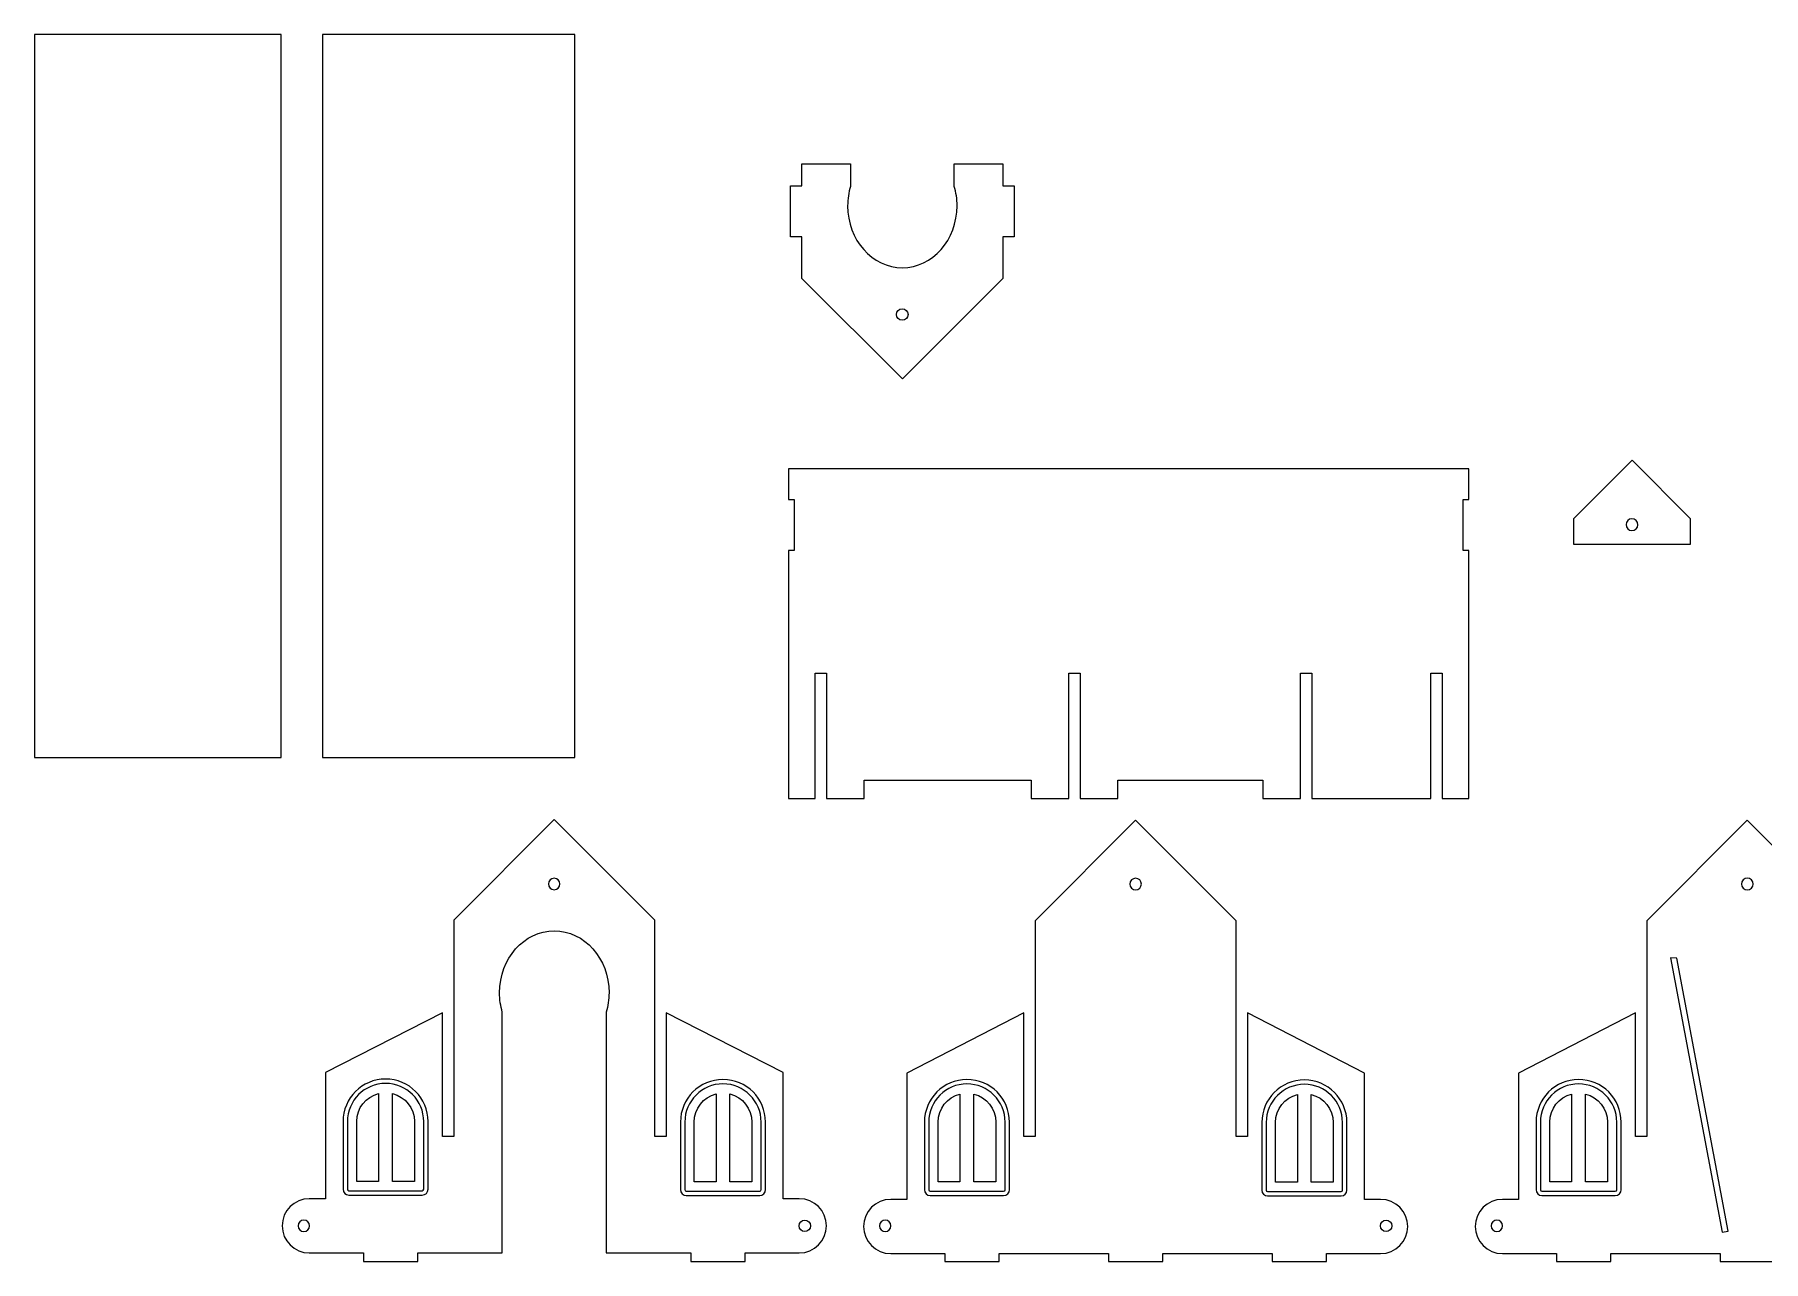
# Model space of a CAD drawing. Header units: millimetres. Extents: x -1415 to 1542, y -991 to 945.
# Drawn here: x -1415 to 110, y -815 to 267 of the extents above; entities that cross this region are included whole.
import ezdxf

# ---------------------------------------------------------------- set-up
doc = ezdxf.new("R2010")
doc.units = ezdxf.units.MM
doc.header["$MEASUREMENT"] = 0
doc.layers.add('Ebene 1', color=7, linetype='Continuous')

msp = doc.modelspace()

# ---------------------------------------------------------------- linework, layer by layer
at = {"layer": 'Ebene 1', "color": 1, "lineweight": 5}
for points in [[(-1414.5794, -370.3138), (-1414.5794, -370.3138), (-1414.5794, 267.1863), (-1414.5794, 267.1863), (-1414.5794, 267.1863), (-1414.5794, 267.1863), (-1197.0794, 267.1863), (-1197.0794, 267.1863), (-1197.0794, 267.1863), (-1197.0794, 267.1863), (-1197.0794, -370.3138), (-1197.0794, -370.3138), (-1197.0794, -370.3138), (-1197.0794, -370.3138), (-1414.5794, -370.3138), (-1414.5794, -370.3138)], [(-1160.719, -370.3138), (-1160.719, -370.3138), (-1160.719, 267.1862), (-1160.719, 267.1862), (-1160.719, 267.1862), (-1160.719, 267.1862), (-938.219, 267.1862), (-938.219, 267.1862), (-938.219, 267.1862), (-938.219, 267.1862), (-938.219, -370.3138), (-938.219, -370.3138), (-938.219, -370.3138), (-938.219, -370.3138), (-1160.719, -370.3138), (-1160.719, -370.3138)], [(-644.4619, 20.3448), (-644.4673, 23.161), (-646.7555, 25.4404), (-649.5716, 25.4351), (-649.5716, 25.4351), (-652.3878, 25.4297), (-654.6673, 23.1415), (-654.6619, 20.3254), (-654.6619, 20.3254), (-654.6566, 17.5092), (-652.3684, 15.2297), (-649.5522, 15.2351), (-649.5522, 15.2351), (-646.736, 15.2404), (-644.4566, 17.5286), (-644.4619, 20.3448)], [(-0.9076, -164.9658), (-0.9131, -167.8648), (-3.2686, -170.2113), (-6.1676, -170.2058), (-6.1676, -170.2058), (-9.0666, -170.2003), (-11.4131, -167.8448), (-11.4076, -164.9458), (-11.4076, -164.9458), (-11.4021, -162.0468), (-9.0466, -159.7003), (-6.1476, -159.7058), (-6.1476, -159.7058), (-3.2486, -159.7113), (-0.9021, -162.0668), (-0.9076, -164.9658)]]:
    msp.add_open_spline(points, degree=3, knots=[0, 0, 0, 0, 0.25, 0.25, 0.25, 0.25, 0.5, 0.5, 0.5, 0.5, 0.75, 0.75, 0.75, 0.75, 1, 1, 1, 1], dxfattribs=at)
at = {"layer": 'Ebene 1', "color": 3, "lineweight": 5}
msp.add_open_spline([(-649.4536, -36.4585), (-649.4536, -36.4585), (-649.4536, -36.4585), (-649.4536, -36.4585), (-649.4536, -36.4585), (-649.4536, -36.4585), (-560.7495, 52.2456), (-560.7495, 52.2456), (-560.7495, 52.2456), (-560.7495, 52.2456), (-560.7495, 88.7047), (-560.7495, 88.7047), (-560.7495, 88.7047), (-560.7495, 88.7047), (-550.7494, 88.7047), (-550.7494, 88.7047), (-550.7494, 88.7047), (-550.7494, 88.7047), (-550.7494, 133.7049), (-550.7494, 133.7049), (-550.7494, 133.7049), (-550.7494, 133.7049), (-560.7495, 133.7049), (-560.7495, 133.7049), (-560.7495, 133.7049), (-560.7495, 133.7049), (-560.7495, 153.3066), (-560.7495, 153.3066), (-560.7495, 153.3066), (-560.7495, 153.3066), (-603.6435, 153.3066), (-603.6435, 153.3066), (-603.6435, 153.3066), (-603.6435, 153.3066), (-603.6435, 133.3719), (-603.6435, 133.3719), (-603.6435, 133.3719), (-602.0667, 127.9793), (-601.2097, 122.2151), (-601.2097, 116.2244), (-601.2097, 116.2244), (-601.2097, 86.0868), (-622.8139, 61.6458), (-649.4536, 61.6458), (-649.4536, 61.6458), (-676.0935, 61.6458), (-697.6977, 86.0868), (-697.6977, 116.2244), (-697.6977, 116.2244), (-697.6977, 122.2151), (-696.8415, 127.9793), (-695.2639, 133.3719), (-695.2639, 133.3719), (-695.2639, 133.3719), (-695.2639, 153.3066), (-695.2639, 153.3066), (-695.2639, 153.3066), (-695.2639, 153.3066), (-738.1588, 153.3066), (-738.1588, 153.3066), (-738.1588, 153.3066), (-738.1588, 153.3066), (-738.1588, 133.7049), (-738.1588, 133.7049), (-738.1588, 133.7049), (-738.1588, 133.7049), (-748.1587, 133.7049), (-748.1587, 133.7049), (-748.1587, 133.7049), (-748.1587, 133.7049), (-748.1587, 88.7047), (-748.1587, 88.7047), (-748.1587, 88.7047), (-748.1587, 88.7047), (-738.1588, 88.7047), (-738.1588, 88.7047), (-738.1588, 88.7047), (-738.1588, 88.7047), (-738.1588, 52.2467), (-738.1588, 52.2467), (-738.1588, 52.2467), (-738.1588, 52.2467), (-649.4536, -36.4585), (-649.4536, -36.4585)], degree=3, knots=[0, 0, 0, 0, 0.047619048, 0.047619048, 0.047619048, 0.047619048, 0.095238095, 0.095238095, 0.095238095, 0.095238095, 0.142857143, 0.142857143, 0.142857143, 0.142857143, 0.19047619, 0.19047619, 0.19047619, 0.19047619, 0.238095238, 0.238095238, 0.238095238, 0.238095238, 0.285714286, 0.285714286, 0.285714286, 0.285714286, 0.333333333, 0.333333333, 0.333333333, 0.333333333, 0.380952381, 0.380952381, 0.380952381, 0.380952381, 0.428571429, 0.428571429, 0.428571429, 0.428571429, 0.476190476, 0.476190476, 0.476190476, 0.476190476, 0.523809524, 0.523809524, 0.523809524, 0.523809524, 0.571428571, 0.571428571, 0.571428571, 0.571428571, 0.619047619, 0.619047619, 0.619047619, 0.619047619, 0.666666667, 0.666666667, 0.666666667, 0.666666667, 0.714285714, 0.714285714, 0.714285714, 0.714285714, 0.761904762, 0.761904762, 0.761904762, 0.761904762, 0.80952381, 0.80952381, 0.80952381, 0.80952381, 0.857142857, 0.857142857, 0.857142857, 0.857142857, 0.904761905, 0.904761905, 0.904761905, 0.904761905, 0.952380952, 0.952380952, 0.952380952, 0.952380952, 1, 1, 1, 1], dxfattribs=at)
at = {"layer": 'Ebene 1', "color": 250, "lineweight": 5}
for points, knots in [([(-749.9303, -115.6393), (-749.9303, -115.6393), (-149.931, -115.6393), (-149.931, -115.6393), (-149.931, -115.6393), (-149.931, -115.6393), (-149.931, -142.6482), (-149.931, -142.6482), (-149.931, -142.6482), (-149.931, -142.6482), (-154.9312, -142.6482), (-154.9312, -142.6482), (-154.9312, -142.6482), (-154.9312, -142.6482), (-154.9312, -187.6484), (-154.9312, -187.6484), (-154.9312, -187.6484), (-154.9312, -187.6484), (-149.931, -187.6484), (-149.931, -187.6484), (-149.931, -187.6484), (-149.931, -187.6484), (-149.931, -406.5026), (-149.931, -406.5026), (-149.931, -406.5026), (-149.931, -406.5026), (-173.5944, -406.5026), (-173.5944, -406.5026), (-173.5944, -406.5026), (-173.5944, -406.5026), (-173.5944, -295.8577), (-173.5944, -295.8577), (-173.5944, -295.8577), (-173.5944, -295.8577), (-183.5944, -295.8577), (-183.5944, -295.8577), (-183.5944, -295.8577), (-183.5944, -295.8577), (-183.5944, -406.5026), (-183.5944, -406.5026), (-183.5944, -406.5026), (-183.5944, -406.5026), (-288.3688, -406.5026), (-288.3688, -406.5026), (-288.3688, -406.5026), (-288.3688, -406.5026), (-288.3688, -295.8577), (-288.3688, -295.8577), (-288.3688, -295.8577), (-288.3688, -295.8577), (-298.3688, -295.8577), (-298.3688, -295.8577), (-298.3688, -295.8577), (-298.3688, -295.8577), (-298.3688, -406.5026), (-298.3688, -406.5026), (-298.3688, -406.5026), (-298.3688, -406.5026), (-331.5947, -406.5026), (-331.5947, -406.5026), (-331.5947, -406.5026), (-331.5947, -406.5026), (-331.5947, -390.0966), (-331.5947, -390.0966), (-331.5947, -390.0966), (-331.5947, -390.0966), (-459.5027, -390.0966), (-459.5027, -390.0966), (-459.5027, -390.0966), (-459.5027, -390.0966), (-459.5027, -406.5026), (-459.5027, -406.5026), (-459.5027, -406.5026), (-459.5027, -406.5026), (-492.7568, -406.5026), (-492.7568, -406.5026), (-492.7568, -406.5026), (-492.7568, -406.5026), (-492.7568, -295.8577), (-492.7568, -295.8577), (-492.7568, -295.8577), (-492.7568, -295.8577), (-492.7855, -295.8577), (-492.7855, -295.8577), (-492.7855, -295.8577), (-492.7855, -295.8577), (-502.7568, -295.8577), (-502.7568, -295.8577), (-502.7568, -295.8577), (-502.7568, -295.8577), (-502.7568, -406.5026), (-502.7568, -406.5026), (-502.7568, -406.5026), (-502.7568, -406.5026), (-535.9836, -406.5026), (-535.9836, -406.5026), (-535.9836, -406.5026), (-535.9836, -406.5026), (-535.9836, -390.0966), (-535.9836, -390.0966), (-535.9836, -390.0966), (-535.9836, -390.0966), (-683.0406, -390.0966), (-683.0406, -390.0966), (-683.0406, -390.0966), (-683.0406, -390.0966), (-683.0406, -406.5026), (-683.0406, -406.5026), (-683.0406, -406.5026), (-683.0406, -406.5026), (-716.266, -406.5026), (-716.266, -406.5026), (-716.266, -406.5026), (-716.266, -406.5026), (-716.266, -295.8577), (-716.266, -295.8577), (-716.266, -295.8577), (-716.266, -295.8577), (-726.266, -295.8577), (-726.266, -295.8577), (-726.266, -295.8577), (-726.266, -295.8577), (-726.266, -406.5026), (-726.266, -406.5026), (-726.266, -406.5026), (-726.266, -406.5026), (-749.9303, -406.5026), (-749.9303, -406.5026), (-749.9303, -406.5026), (-749.9303, -406.5026), (-749.9298, -187.6484), (-749.9298, -187.6484), (-749.9298, -187.6484), (-749.9298, -187.6484), (-744.9301, -187.6484), (-744.9301, -187.6484), (-744.9301, -187.6484), (-744.9301, -187.6484), (-744.9306, -142.6482), (-744.9306, -142.6482), (-744.9306, -142.6482), (-744.9306, -142.6482), (-749.9303, -142.6482), (-749.9303, -142.6482), (-749.9303, -142.6482), (-749.9303, -142.6482), (-749.9303, -115.6393), (-749.9303, -115.6393)], [0, 0, 0, 0, 0.027027027, 0.027027027, 0.027027027, 0.027027027, 0.054054054, 0.054054054, 0.054054054, 0.054054054, 0.081081081, 0.081081081, 0.081081081, 0.081081081, 0.108108108, 0.108108108, 0.108108108, 0.108108108, 0.135135135, 0.135135135, 0.135135135, 0.135135135, 0.162162162, 0.162162162, 0.162162162, 0.162162162, 0.189189189, 0.189189189, 0.189189189, 0.189189189, 0.216216216, 0.216216216, 0.216216216, 0.216216216, 0.243243243, 0.243243243, 0.243243243, 0.243243243, 0.27027027, 0.27027027, 0.27027027, 0.27027027, 0.297297297, 0.297297297, 0.297297297, 0.297297297, 0.324324324, 0.324324324, 0.324324324, 0.324324324, 0.351351351, 0.351351351, 0.351351351, 0.351351351, 0.378378378, 0.378378378, 0.378378378, 0.378378378, 0.405405405, 0.405405405, 0.405405405, 0.405405405, 0.432432432, 0.432432432, 0.432432432, 0.432432432, 0.459459459, 0.459459459, 0.459459459, 0.459459459, 0.486486486, 0.486486486, 0.486486486, 0.486486486, 0.513513514, 0.513513514, 0.513513514, 0.513513514, 0.540540541, 0.540540541, 0.540540541, 0.540540541, 0.567567568, 0.567567568, 0.567567568, 0.567567568, 0.594594595, 0.594594595, 0.594594595, 0.594594595, 0.621621622, 0.621621622, 0.621621622, 0.621621622, 0.648648649, 0.648648649, 0.648648649, 0.648648649, 0.675675676, 0.675675676, 0.675675676, 0.675675676, 0.702702703, 0.702702703, 0.702702703, 0.702702703, 0.72972973, 0.72972973, 0.72972973, 0.72972973, 0.756756757, 0.756756757, 0.756756757, 0.756756757, 0.783783784, 0.783783784, 0.783783784, 0.783783784, 0.810810811, 0.810810811, 0.810810811, 0.810810811, 0.837837838, 0.837837838, 0.837837838, 0.837837838, 0.864864865, 0.864864865, 0.864864865, 0.864864865, 0.891891892, 0.891891892, 0.891891892, 0.891891892, 0.918918919, 0.918918919, 0.918918919, 0.918918919, 0.945945946, 0.945945946, 0.945945946, 0.945945946, 0.972972973, 0.972972973, 0.972972973, 0.972972973, 1, 1, 1, 1]), ([(-956.3534, -424.9669), (-956.3534, -424.9669), (-956.3534, -424.9669), (-956.3534, -424.9669), (-956.3534, -424.9669), (-956.3534, -424.9669), (-867.6492, -513.6711), (-867.6492, -513.6711), (-867.6492, -513.6711), (-867.6492, -513.6711), (-867.6492, -704.5416), (-867.6492, -704.5416), (-867.6492, -704.5416), (-867.6492, -704.5416), (-857.6492, -704.5416), (-857.6492, -704.5416), (-857.6492, -704.5416), (-857.6492, -704.5416), (-857.6492, -595.398), (-857.6492, -595.398), (-857.6492, -595.398), (-857.6492, -595.398), (-754.6802, -647.8692), (-754.6802, -647.8692), (-754.6802, -647.8692), (-754.6802, -647.8692), (-754.6802, -759.2724), (-754.6802, -759.2724), (-754.6802, -759.2724), (-754.6802, -759.2724), (-740.3504, -759.2724), (-740.3504, -759.2724), (-740.3504, -759.2724), (-727.1838, -759.2724), (-716.4446, -770.0116), (-716.4446, -783.1788), (-716.4446, -783.1788), (-716.4446, -783.1788), (-716.4446, -783.1788), (-716.4446, -783.1788), (-716.4446, -783.1788), (-716.4446, -796.3458), (-727.1838, -807.0853), (-740.3504, -807.0853), (-740.3504, -807.0853), (-740.3504, -807.0853), (-788.1627, -807.0853), (-788.1627, -807.0853), (-788.1627, -807.0853), (-788.1627, -807.0853), (-788.1627, -814.5855), (-788.1627, -814.5855), (-788.1627, -814.5855), (-788.1627, -814.5855), (-835.9754, -814.5855), (-835.9754, -814.5855), (-835.9754, -814.5855), (-835.9754, -814.5855), (-835.9754, -807.0853), (-835.9754, -807.0853), (-835.9754, -807.0853), (-835.9754, -807.0853), (-910.5432, -807.0853), (-910.5432, -807.0853), (-910.5432, -807.0853), (-910.5432, -807.0853), (-910.5432, -594.7974), (-910.5432, -594.7974), (-910.5432, -594.7974), (-908.9664, -589.4047), (-908.1095, -583.6405), (-908.1095, -577.6498), (-908.1095, -577.6498), (-908.1095, -547.5123), (-929.7137, -523.0713), (-956.3534, -523.0713), (-956.3534, -523.0713), (-982.9932, -523.0713), (-1004.5974, -547.5123), (-1004.5974, -577.6498), (-1004.5974, -577.6498), (-1004.5974, -583.6405), (-1003.7412, -589.4047), (-1002.1637, -594.7974), (-1002.1637, -594.7974), (-1002.1637, -594.7974), (-1002.1637, -807.0853), (-1002.1637, -807.0853), (-1002.1637, -807.0853), (-1002.1637, -807.0853), (-1076.7315, -807.0853), (-1076.7315, -807.0853), (-1076.7315, -807.0853), (-1076.7315, -807.0853), (-1076.7315, -814.5855), (-1076.7315, -814.5855), (-1076.7315, -814.5855), (-1076.7315, -814.5855), (-1124.5439, -814.5855), (-1124.5439, -814.5855), (-1124.5439, -814.5855), (-1124.5439, -814.5855), (-1124.5439, -807.0853), (-1124.5439, -807.0853), (-1124.5439, -807.0853), (-1124.5439, -807.0853), (-1172.3568, -807.0853), (-1172.3568, -807.0853), (-1172.3568, -807.0853), (-1185.524, -807.0853), (-1196.2632, -796.3458), (-1196.2632, -783.1788), (-1196.2632, -783.1788), (-1196.2632, -783.1788), (-1196.2632, -783.1788), (-1196.2632, -783.1788), (-1196.2632, -783.1788), (-1196.2632, -770.0116), (-1185.524, -759.2724), (-1172.3568, -759.2724), (-1172.3568, -759.2724), (-1172.3568, -759.2724), (-1158.0272, -759.2724), (-1158.0272, -759.2724), (-1158.0272, -759.2724), (-1158.0272, -759.2724), (-1158.0272, -647.8692), (-1158.0272, -647.8692), (-1158.0272, -647.8692), (-1158.0272, -647.8692), (-1055.0586, -595.398), (-1055.0586, -595.398), (-1055.0586, -595.398), (-1055.0586, -595.398), (-1055.0586, -704.5416), (-1055.0586, -704.5416), (-1055.0586, -704.5416), (-1055.0586, -704.5416), (-1045.0586, -704.5416), (-1045.0586, -704.5416), (-1045.0586, -704.5416), (-1045.0586, -704.5416), (-1045.0586, -513.6721), (-1045.0586, -513.6721), (-1045.0586, -513.6721), (-1045.0586, -513.6721), (-956.3534, -424.9669), (-956.3534, -424.9669)], [0, 0, 0, 0, 0.027027027, 0.027027027, 0.027027027, 0.027027027, 0.054054054, 0.054054054, 0.054054054, 0.054054054, 0.081081081, 0.081081081, 0.081081081, 0.081081081, 0.108108108, 0.108108108, 0.108108108, 0.108108108, 0.135135135, 0.135135135, 0.135135135, 0.135135135, 0.162162162, 0.162162162, 0.162162162, 0.162162162, 0.189189189, 0.189189189, 0.189189189, 0.189189189, 0.216216216, 0.216216216, 0.216216216, 0.216216216, 0.243243243, 0.243243243, 0.243243243, 0.243243243, 0.27027027, 0.27027027, 0.27027027, 0.27027027, 0.297297297, 0.297297297, 0.297297297, 0.297297297, 0.324324324, 0.324324324, 0.324324324, 0.324324324, 0.351351351, 0.351351351, 0.351351351, 0.351351351, 0.378378378, 0.378378378, 0.378378378, 0.378378378, 0.405405405, 0.405405405, 0.405405405, 0.405405405, 0.432432432, 0.432432432, 0.432432432, 0.432432432, 0.459459459, 0.459459459, 0.459459459, 0.459459459, 0.486486486, 0.486486486, 0.486486486, 0.486486486, 0.513513514, 0.513513514, 0.513513514, 0.513513514, 0.540540541, 0.540540541, 0.540540541, 0.540540541, 0.567567568, 0.567567568, 0.567567568, 0.567567568, 0.594594595, 0.594594595, 0.594594595, 0.594594595, 0.621621622, 0.621621622, 0.621621622, 0.621621622, 0.648648649, 0.648648649, 0.648648649, 0.648648649, 0.675675676, 0.675675676, 0.675675676, 0.675675676, 0.702702703, 0.702702703, 0.702702703, 0.702702703, 0.72972973, 0.72972973, 0.72972973, 0.72972973, 0.756756757, 0.756756757, 0.756756757, 0.756756757, 0.783783784, 0.783783784, 0.783783784, 0.783783784, 0.810810811, 0.810810811, 0.810810811, 0.810810811, 0.837837838, 0.837837838, 0.837837838, 0.837837838, 0.864864865, 0.864864865, 0.864864865, 0.864864865, 0.891891892, 0.891891892, 0.891891892, 0.891891892, 0.918918919, 0.918918919, 0.918918919, 0.918918919, 0.945945946, 0.945945946, 0.945945946, 0.945945946, 0.972972973, 0.972972973, 0.972972973, 0.972972973, 1, 1, 1, 1]), ([(-443.7525, -425.5678), (-443.7525, -425.5678), (-443.7525, -425.5678), (-443.7525, -425.5678), (-443.7525, -425.5678), (-443.7525, -425.5678), (-355.0479, -514.2724), (-355.0479, -514.2724), (-355.0479, -514.2724), (-355.0479, -514.2724), (-355.0478, -704.5414), (-355.0478, -704.5414), (-355.0478, -704.5414), (-355.0478, -704.5414), (-345.0479, -704.5414), (-345.0479, -704.5414), (-345.0479, -704.5414), (-345.0479, -704.5414), (-345.048, -595.398), (-345.048, -595.398), (-345.048, -595.398), (-345.048, -595.398), (-242.0791, -648.4699), (-242.0791, -648.4699), (-242.0791, -648.4699), (-242.0791, -648.4699), (-242.0791, -759.873), (-242.0791, -759.873), (-242.0791, -759.873), (-242.0791, -759.873), (-227.7493, -759.873), (-227.7493, -759.873), (-227.7493, -759.873), (-214.5821, -759.873), (-203.843, -770.6119), (-203.843, -783.7795), (-203.843, -783.7795), (-203.843, -783.7795), (-203.843, -783.7795), (-203.843, -783.7795), (-203.843, -783.7795), (-203.843, -796.9459), (-214.5821, -807.6855), (-227.7493, -807.6855), (-227.7493, -807.6855), (-227.7493, -807.6855), (-275.5616, -807.6855), (-275.5616, -807.6855), (-275.5616, -807.6855), (-275.5616, -807.6855), (-275.5616, -814.5855), (-275.5616, -814.5855), (-275.5616, -814.5855), (-275.5616, -814.5855), (-323.3743, -814.5855), (-323.3743, -814.5855), (-323.3743, -814.5855), (-323.3743, -814.5855), (-323.3743, -807.6855), (-323.3743, -807.6855), (-323.3743, -807.6855), (-323.3743, -807.6855), (-419.8462, -807.6855), (-419.8462, -807.6855), (-419.8462, -807.6855), (-419.8462, -807.6855), (-419.8462, -814.5855), (-419.8462, -814.5855), (-419.8462, -814.5855), (-419.8462, -814.5855), (-467.6588, -814.5855), (-467.6588, -814.5855), (-467.6588, -814.5855), (-467.6588, -814.5855), (-467.6588, -807.6855), (-467.6588, -807.6855), (-467.6588, -807.6855), (-467.6588, -807.6855), (-564.1301, -807.6855), (-564.1301, -807.6855), (-564.1301, -807.6855), (-564.1301, -807.6855), (-564.1301, -814.5855), (-564.1301, -814.5855), (-564.1301, -814.5855), (-564.1301, -814.5855), (-611.9428, -814.5855), (-611.9428, -814.5855), (-611.9428, -814.5855), (-611.9428, -814.5855), (-611.9428, -807.6855), (-611.9428, -807.6855), (-611.9428, -807.6855), (-611.9428, -807.6855), (-659.7554, -807.6855), (-659.7554, -807.6855), (-659.7554, -807.6855), (-672.9229, -807.6855), (-683.6621, -796.9459), (-683.6621, -783.7795), (-683.6621, -783.7795), (-683.6621, -783.7795), (-683.6621, -783.7795), (-683.6621, -783.7795), (-683.6621, -783.7795), (-683.6621, -770.6119), (-672.9229, -759.873), (-659.7554, -759.873), (-659.7554, -759.873), (-659.7554, -759.873), (-645.4261, -759.873), (-645.4261, -759.873), (-645.4261, -759.873), (-645.4261, -759.873), (-645.4261, -648.4699), (-645.4261, -648.4699), (-645.4261, -648.4699), (-645.4261, -648.4699), (-542.4571, -595.398), (-542.4571, -595.398), (-542.4571, -595.398), (-542.4571, -595.398), (-542.4571, -704.5414), (-542.4571, -704.5414), (-542.4571, -704.5414), (-542.4571, -704.5414), (-532.457, -704.5414), (-532.457, -704.5414), (-532.457, -704.5414), (-532.457, -704.5414), (-532.4571, -514.2724), (-532.4571, -514.2724), (-532.4571, -514.2724), (-532.4571, -514.2724), (-443.7525, -425.5678), (-443.7525, -425.5678)], [0, 0, 0, 0, 0.029411765, 0.029411765, 0.029411765, 0.029411765, 0.058823529, 0.058823529, 0.058823529, 0.058823529, 0.088235294, 0.088235294, 0.088235294, 0.088235294, 0.117647059, 0.117647059, 0.117647059, 0.117647059, 0.147058824, 0.147058824, 0.147058824, 0.147058824, 0.176470588, 0.176470588, 0.176470588, 0.176470588, 0.205882353, 0.205882353, 0.205882353, 0.205882353, 0.235294118, 0.235294118, 0.235294118, 0.235294118, 0.264705882, 0.264705882, 0.264705882, 0.264705882, 0.294117647, 0.294117647, 0.294117647, 0.294117647, 0.323529412, 0.323529412, 0.323529412, 0.323529412, 0.352941176, 0.352941176, 0.352941176, 0.352941176, 0.382352941, 0.382352941, 0.382352941, 0.382352941, 0.411764706, 0.411764706, 0.411764706, 0.411764706, 0.441176471, 0.441176471, 0.441176471, 0.441176471, 0.470588235, 0.470588235, 0.470588235, 0.470588235, 0.5, 0.5, 0.5, 0.5, 0.529411765, 0.529411765, 0.529411765, 0.529411765, 0.558823529, 0.558823529, 0.558823529, 0.558823529, 0.588235294, 0.588235294, 0.588235294, 0.588235294, 0.617647059, 0.617647059, 0.617647059, 0.617647059, 0.647058824, 0.647058824, 0.647058824, 0.647058824, 0.676470588, 0.676470588, 0.676470588, 0.676470588, 0.705882353, 0.705882353, 0.705882353, 0.705882353, 0.735294118, 0.735294118, 0.735294118, 0.735294118, 0.764705882, 0.764705882, 0.764705882, 0.764705882, 0.794117647, 0.794117647, 0.794117647, 0.794117647, 0.823529412, 0.823529412, 0.823529412, 0.823529412, 0.852941176, 0.852941176, 0.852941176, 0.852941176, 0.882352941, 0.882352941, 0.882352941, 0.882352941, 0.911764706, 0.911764706, 0.911764706, 0.911764706, 0.941176471, 0.941176471, 0.941176471, 0.941176471, 0.970588235, 0.970588235, 0.970588235, 0.970588235, 1, 1, 1, 1]), ([(95.5531, -425.5678), (95.5531, -425.5678), (95.5531, -425.5678), (95.5531, -425.5678), (95.5531, -425.5678), (95.5531, -425.5678), (184.2577, -514.2724), (184.2577, -514.2724), (184.2577, -514.2724), (184.2577, -514.2724), (184.2578, -704.5414), (184.2578, -704.5414), (184.2578, -704.5414), (184.2578, -704.5414), (194.2577, -704.5414), (194.2577, -704.5414), (194.2577, -704.5414), (194.2577, -704.5414), (194.2576, -595.398), (194.2576, -595.398), (194.2576, -595.398), (194.2576, -595.398), (297.2265, -648.4699), (297.2265, -648.4699), (297.2265, -648.4699), (297.2265, -648.4699), (297.2265, -759.873), (297.2265, -759.873), (297.2265, -759.873), (297.2265, -759.873), (311.5563, -759.873), (311.5563, -759.873), (311.5563, -759.873), (324.7235, -759.873), (335.4626, -770.6119), (335.4626, -783.7795), (335.4626, -783.7795), (335.4626, -783.7795), (335.4626, -783.7795), (335.4626, -783.7795), (335.4626, -783.7795), (335.4626, -796.9459), (324.7235, -807.6855), (311.5563, -807.6855), (311.5563, -807.6855), (311.5563, -807.6855), (263.744, -807.6855), (263.744, -807.6855), (263.744, -807.6855), (263.744, -807.6855), (263.744, -814.5855), (263.744, -814.5855), (263.744, -814.5855), (263.744, -814.5855), (215.9313, -814.5855), (215.9313, -814.5855), (215.9313, -814.5855), (215.9313, -814.5855), (215.9313, -807.6855), (215.9313, -807.6855), (215.9313, -807.6855), (215.9313, -807.6855), (119.4594, -807.6855), (119.4594, -807.6855), (119.4594, -807.6855), (119.4594, -807.6855), (119.4594, -814.5855), (119.4594, -814.5855), (119.4594, -814.5855), (119.4594, -814.5855), (71.6468, -814.5855), (71.6468, -814.5855), (71.6468, -814.5855), (71.6468, -814.5855), (71.6468, -807.6855), (71.6468, -807.6855), (71.6468, -807.6855), (71.6468, -807.6855), (-24.8245, -807.6855), (-24.8245, -807.6855), (-24.8245, -807.6855), (-24.8245, -807.6855), (-24.8245, -814.5855), (-24.8245, -814.5855), (-24.8245, -814.5855), (-24.8245, -814.5855), (-72.6372, -814.5855), (-72.6372, -814.5855), (-72.6372, -814.5855), (-72.6372, -814.5855), (-72.6372, -807.6855), (-72.6372, -807.6855), (-72.6372, -807.6855), (-72.6372, -807.6855), (-120.4498, -807.6855), (-120.4498, -807.6855), (-120.4498, -807.6855), (-133.6173, -807.6855), (-144.3565, -796.9459), (-144.3565, -783.7795), (-144.3565, -783.7795), (-144.3565, -783.7795), (-144.3565, -783.7795), (-144.3565, -783.7795), (-144.3565, -783.7795), (-144.3565, -770.6119), (-133.6173, -759.873), (-120.4498, -759.873), (-120.4498, -759.873), (-120.4498, -759.873), (-106.1205, -759.873), (-106.1205, -759.873), (-106.1205, -759.873), (-106.1205, -759.873), (-106.1205, -648.4699), (-106.1205, -648.4699), (-106.1205, -648.4699), (-106.1205, -648.4699), (-3.1514, -595.398), (-3.1514, -595.398), (-3.1514, -595.398), (-3.1514, -595.398), (-3.1513, -704.5414), (-3.1513, -704.5414), (-3.1513, -704.5414), (-3.1513, -704.5414), (6.8486, -704.5414), (6.8486, -704.5414), (6.8486, -704.5414), (6.8486, -704.5414), (6.8485, -514.2724), (6.8485, -514.2724), (6.8485, -514.2724), (6.8485, -514.2724), (95.5531, -425.5678), (95.5531, -425.5678)], [0, 0, 0, 0, 0.029411765, 0.029411765, 0.029411765, 0.029411765, 0.058823529, 0.058823529, 0.058823529, 0.058823529, 0.088235294, 0.088235294, 0.088235294, 0.088235294, 0.117647059, 0.117647059, 0.117647059, 0.117647059, 0.147058824, 0.147058824, 0.147058824, 0.147058824, 0.176470588, 0.176470588, 0.176470588, 0.176470588, 0.205882353, 0.205882353, 0.205882353, 0.205882353, 0.235294118, 0.235294118, 0.235294118, 0.235294118, 0.264705882, 0.264705882, 0.264705882, 0.264705882, 0.294117647, 0.294117647, 0.294117647, 0.294117647, 0.323529412, 0.323529412, 0.323529412, 0.323529412, 0.352941176, 0.352941176, 0.352941176, 0.352941176, 0.382352941, 0.382352941, 0.382352941, 0.382352941, 0.411764706, 0.411764706, 0.411764706, 0.411764706, 0.441176471, 0.441176471, 0.441176471, 0.441176471, 0.470588235, 0.470588235, 0.470588235, 0.470588235, 0.5, 0.5, 0.5, 0.5, 0.529411765, 0.529411765, 0.529411765, 0.529411765, 0.558823529, 0.558823529, 0.558823529, 0.558823529, 0.588235294, 0.588235294, 0.588235294, 0.588235294, 0.617647059, 0.617647059, 0.617647059, 0.617647059, 0.647058824, 0.647058824, 0.647058824, 0.647058824, 0.676470588, 0.676470588, 0.676470588, 0.676470588, 0.705882353, 0.705882353, 0.705882353, 0.705882353, 0.735294118, 0.735294118, 0.735294118, 0.735294118, 0.764705882, 0.764705882, 0.764705882, 0.764705882, 0.794117647, 0.794117647, 0.794117647, 0.794117647, 0.823529412, 0.823529412, 0.823529412, 0.823529412, 0.852941176, 0.852941176, 0.852941176, 0.852941176, 0.882352941, 0.882352941, 0.882352941, 0.882352941, 0.911764706, 0.911764706, 0.911764706, 0.911764706, 0.941176471, 0.941176471, 0.941176471, 0.941176471, 0.970588235, 0.970588235, 0.970588235, 0.970588235, 1, 1, 1, 1]), ([(27.8391, -547.0158), (27.8391, -547.0158), (33.3079, -547.2179), (33.3079, -547.2179), (33.3079, -547.2179), (33.3079, -547.2179), (78.7579, -788.0354), (78.7579, -788.0354), (78.7579, -788.0354), (78.7579, -788.0354), (73.4903, -788.8974), (73.4903, -788.8974), (73.4903, -788.8974), (73.4903, -788.8974), (27.8391, -547.0158), (27.8391, -547.0158)], [0, 0, 0, 0, 0.25, 0.25, 0.25, 0.25, 0.5, 0.5, 0.5, 0.5, 0.75, 0.75, 0.75, 0.75, 1, 1, 1, 1])]:
    msp.add_open_spline(points, degree=3, knots=knots, dxfattribs=at)
at = {"layer": 'Ebene 1', "color": 114, "lineweight": 5}
for points, knots in [([(45.4881, -182.1995), (45.4881, -182.1995), (-57.5866, -182.1995), (-57.5866, -182.1995), (-57.5866, -182.1995), (-57.5866, -182.1995), (-57.5866, -159.6995), (-57.5866, -159.6995), (-57.5866, -159.6995), (-57.5866, -159.6995), (-6.0493, -108.1622), (-6.0493, -108.1622), (-6.0493, -108.1622), (-6.0493, -108.1622), (-6.0493, -108.1622), (-6.0493, -108.1622), (-6.0493, -108.1622), (-6.0493, -108.1622), (45.4881, -159.6995), (45.4881, -159.6995), (45.4881, -159.6995), (45.4881, -159.6995), (45.4881, -182.1995), (45.4881, -182.1995)], [0, 0, 0, 0, 0.166666667, 0.166666667, 0.166666667, 0.166666667, 0.333333333, 0.333333333, 0.333333333, 0.333333333, 0.5, 0.5, 0.5, 0.5, 0.666666667, 0.666666667, 0.666666667, 0.666666667, 0.833333333, 0.833333333, 0.833333333, 0.833333333, 1, 1, 1, 1]), ([(-1142.6003, -691.6355), (-1142.6003, -691.6355), (-1142.6007, -691.6282), (-1142.6007, -691.6282), (-1142.6007, -691.6282), (-1142.6007, -691.6282), (-1142.6007, -691.2827), (-1142.6007, -691.2827), (-1142.6007, -691.2827), (-1142.6007, -670.5796), (-1125.8041, -653.783), (-1105.1009, -653.783), (-1105.1009, -653.783), (-1084.3973, -653.783), (-1067.6012, -670.5791), (-1067.6012, -691.2827), (-1067.6012, -691.2827), (-1067.6012, -691.2827), (-1067.6007, -750.9172), (-1067.6007, -750.9172), (-1067.6007, -750.9172), (-1067.6007, -753.7521), (-1069.9047, -756.056), (-1072.7396, -756.056), (-1072.7396, -756.056), (-1072.7396, -756.056), (-1137.4614, -756.056), (-1137.4614, -756.056), (-1137.4614, -756.056), (-1140.2964, -756.056), (-1142.6003, -753.7521), (-1142.6003, -750.9172), (-1142.6003, -750.9172), (-1142.6003, -750.9172), (-1142.6003, -691.6355), (-1142.6003, -691.6355)], [0, 0, 0, 0, 0.111111111, 0.111111111, 0.111111111, 0.111111111, 0.222222222, 0.222222222, 0.222222222, 0.222222222, 0.333333333, 0.333333333, 0.333333333, 0.333333333, 0.444444444, 0.444444444, 0.444444444, 0.444444444, 0.555555556, 0.555555556, 0.555555556, 0.555555556, 0.666666667, 0.666666667, 0.666666667, 0.666666667, 0.777777778, 0.777777778, 0.777777778, 0.777777778, 0.888888889, 0.888888889, 0.888888889, 0.888888889, 1, 1, 1, 1]), ([(-845.107, -692.0098), (-845.107, -692.0098), (-845.1074, -692.0025), (-845.1074, -692.0025), (-845.1074, -692.0025), (-845.1074, -692.0025), (-845.1074, -691.657), (-845.1074, -691.657), (-845.1074, -691.657), (-845.1074, -670.9539), (-828.3108, -654.1573), (-807.6076, -654.1573), (-807.6076, -654.1573), (-786.904, -654.1573), (-770.1079, -670.9534), (-770.1079, -691.657), (-770.1079, -691.657), (-770.1079, -691.657), (-770.1074, -751.2915), (-770.1074, -751.2915), (-770.1074, -751.2915), (-770.1074, -754.1264), (-772.4114, -756.4303), (-775.2463, -756.4303), (-775.2463, -756.4303), (-775.2463, -756.4303), (-839.9681, -756.4303), (-839.9681, -756.4303), (-839.9681, -756.4303), (-842.8031, -756.4303), (-845.107, -754.1264), (-845.107, -751.2915), (-845.107, -751.2915), (-845.107, -751.2915), (-845.107, -692.0098), (-845.107, -692.0098)], [0, 0, 0, 0, 0.111111111, 0.111111111, 0.111111111, 0.111111111, 0.222222222, 0.222222222, 0.222222222, 0.222222222, 0.333333333, 0.333333333, 0.333333333, 0.333333333, 0.444444444, 0.444444444, 0.444444444, 0.444444444, 0.555555556, 0.555555556, 0.555555556, 0.555555556, 0.666666667, 0.666666667, 0.666666667, 0.666666667, 0.777777778, 0.777777778, 0.777777778, 0.777777778, 0.888888889, 0.888888889, 0.888888889, 0.888888889, 1, 1, 1, 1]), ([(-629.999, -692.0515), (-629.999, -692.0515), (-629.9994, -692.0442), (-629.9994, -692.0442), (-629.9994, -692.0442), (-629.9994, -692.0442), (-629.9994, -691.6987), (-629.9994, -691.6987), (-629.9994, -691.6987), (-629.9994, -670.9956), (-613.2028, -654.199), (-592.4996, -654.199), (-592.4996, -654.199), (-571.796, -654.199), (-554.9999, -670.9951), (-554.9999, -691.6987), (-554.9999, -691.6987), (-554.9999, -691.6987), (-554.9994, -751.3332), (-554.9994, -751.3332), (-554.9994, -751.3332), (-554.9994, -754.1681), (-557.3034, -756.472), (-560.1383, -756.472), (-560.1383, -756.472), (-560.1383, -756.472), (-624.8601, -756.472), (-624.8601, -756.472), (-624.8601, -756.472), (-627.6951, -756.472), (-629.999, -754.1681), (-629.999, -751.3332), (-629.999, -751.3332), (-629.999, -751.3332), (-629.999, -692.0515), (-629.999, -692.0515)], [0, 0, 0, 0, 0.111111111, 0.111111111, 0.111111111, 0.111111111, 0.222222222, 0.222222222, 0.222222222, 0.222222222, 0.333333333, 0.333333333, 0.333333333, 0.333333333, 0.444444444, 0.444444444, 0.444444444, 0.444444444, 0.555555556, 0.555555556, 0.555555556, 0.555555556, 0.666666667, 0.666666667, 0.666666667, 0.666666667, 0.777777778, 0.777777778, 0.777777778, 0.777777778, 0.888888889, 0.888888889, 0.888888889, 0.888888889, 1, 1, 1, 1]), ([(-332.5057, -692.4258), (-332.5057, -692.4258), (-332.5061, -692.4185), (-332.5061, -692.4185), (-332.5061, -692.4185), (-332.5061, -692.4185), (-332.5061, -692.073), (-332.5061, -692.073), (-332.5061, -692.073), (-332.5061, -671.3699), (-315.7095, -654.5733), (-295.0063, -654.5733), (-295.0063, -654.5733), (-274.3027, -654.5733), (-257.5066, -671.3694), (-257.5066, -692.073), (-257.5066, -692.073), (-257.5066, -692.073), (-257.5061, -751.7075), (-257.5061, -751.7075), (-257.5061, -751.7075), (-257.5061, -754.5424), (-259.8101, -756.8463), (-262.645, -756.8463), (-262.645, -756.8463), (-262.645, -756.8463), (-327.3668, -756.8463), (-327.3668, -756.8463), (-327.3668, -756.8463), (-330.2018, -756.8463), (-332.5057, -754.5424), (-332.5057, -751.7075), (-332.5057, -751.7075), (-332.5057, -751.7075), (-332.5057, -692.4258), (-332.5057, -692.4258)], [0, 0, 0, 0, 0.111111111, 0.111111111, 0.111111111, 0.111111111, 0.222222222, 0.222222222, 0.222222222, 0.222222222, 0.333333333, 0.333333333, 0.333333333, 0.333333333, 0.444444444, 0.444444444, 0.444444444, 0.444444444, 0.555555556, 0.555555556, 0.555555556, 0.555555556, 0.666666667, 0.666666667, 0.666666667, 0.666666667, 0.777777778, 0.777777778, 0.777777778, 0.777777778, 0.888888889, 0.888888889, 0.888888889, 0.888888889, 1, 1, 1, 1]), ([(-90.6934, -692.0515), (-90.6934, -692.0515), (-90.6938, -692.0442), (-90.6938, -692.0442), (-90.6938, -692.0442), (-90.6938, -692.0442), (-90.6938, -691.6987), (-90.6938, -691.6987), (-90.6938, -691.6987), (-90.6938, -670.9956), (-73.8972, -654.199), (-53.194, -654.199), (-53.194, -654.199), (-32.4904, -654.199), (-15.6943, -670.9951), (-15.6943, -691.6987), (-15.6943, -691.6987), (-15.6943, -691.6987), (-15.6938, -751.3332), (-15.6938, -751.3332), (-15.6938, -751.3332), (-15.6938, -754.1681), (-17.9978, -756.472), (-20.8327, -756.472), (-20.8327, -756.472), (-20.8327, -756.472), (-85.5545, -756.472), (-85.5545, -756.472), (-85.5545, -756.472), (-88.3895, -756.472), (-90.6934, -754.1681), (-90.6934, -751.3332), (-90.6934, -751.3332), (-90.6934, -751.3332), (-90.6934, -692.0515), (-90.6934, -692.0515)], [0, 0, 0, 0, 0.111111111, 0.111111111, 0.111111111, 0.111111111, 0.222222222, 0.222222222, 0.222222222, 0.222222222, 0.333333333, 0.333333333, 0.333333333, 0.333333333, 0.444444444, 0.444444444, 0.444444444, 0.444444444, 0.555555556, 0.555555556, 0.555555556, 0.555555556, 0.666666667, 0.666666667, 0.666666667, 0.666666667, 0.777777778, 0.777777778, 0.777777778, 0.777777778, 0.888888889, 0.888888889, 0.888888889, 0.888888889, 1, 1, 1, 1])]:
    msp.add_open_spline(points, degree=3, knots=knots, dxfattribs=at)
at = {"layer": 'Ebene 1', "color": 22, "lineweight": 5}
for points, knots in [([(-951.4117, -481.7702), (-951.417, -484.5587), (-953.6827, -486.8158), (-956.4713, -486.8105), (-956.4713, -486.8105), (-959.2598, -486.8052), (-961.517, -484.5395), (-961.5117, -481.7509), (-961.5117, -481.7509), (-961.5064, -478.9624), (-959.2406, -476.7052), (-956.452, -476.7105), (-956.452, -476.7105), (-953.6635, -476.7158), (-951.4064, -478.9816), (-951.4117, -481.7702)], [0, 0, 0, 0, 0.25, 0.25, 0.25, 0.25, 0.5, 0.5, 0.5, 0.5, 0.75, 0.75, 0.75, 0.75, 1, 1, 1, 1]), ([(-438.6524, -481.803), (-438.6524, -484.6191), (-440.9363, -486.9028), (-443.7524, -486.9028), (-443.7524, -486.9028), (-446.5686, -486.9028), (-448.8524, -484.6191), (-448.8524, -481.803), (-448.8524, -481.803), (-448.8524, -478.9869), (-446.5686, -476.7031), (-443.7524, -476.7031), (-443.7524, -476.7031), (-440.9363, -476.7031), (-438.6524, -478.9869), (-438.6524, -481.803)], [0, 0, 0, 0, 0.25, 0.25, 0.25, 0.25, 0.5, 0.5, 0.5, 0.5, 0.75, 0.75, 0.75, 0.75, 1, 1, 1, 1]), ([(100.8031, -481.803), (100.8031, -484.7019), (98.4521, -487.0528), (95.5531, -487.0528), (95.5531, -487.0528), (92.6541, -487.0528), (90.3031, -484.7019), (90.3031, -481.803), (90.3031, -481.803), (90.3031, -478.9041), (92.6541, -476.5531), (95.5531, -476.5531), (95.5531, -476.5531), (98.4521, -476.5531), (100.8031, -478.9041), (100.8031, -481.803)], [0, 0, 0, 0, 0.25, 0.25, 0.25, 0.25, 0.5, 0.5, 0.5, 0.5, 0.75, 0.75, 0.75, 0.75, 1, 1, 1, 1]), ([(-841.2527, -691.9085), (-841.2527, -691.9085), (-841.2531, -691.9011), (-841.2531, -691.9011), (-841.2531, -691.9011), (-841.2531, -691.9011), (-841.2531, -691.657), (-841.2531, -691.657), (-841.2531, -691.657), (-841.2531, -673.0811), (-826.1835, -658.0114), (-807.6075, -658.0114), (-807.6075, -658.0114), (-789.0312, -658.0114), (-773.962, -673.0807), (-773.962, -691.657), (-773.962, -691.657), (-773.962, -691.657), (-773.9615, -751.2911), (-773.9615, -751.2911), (-773.9615, -751.2911), (-773.9615, -751.9988), (-774.5386, -752.5762), (-775.2462, -752.5762), (-775.2462, -752.5762), (-775.2462, -752.5762), (-839.9681, -752.5762), (-839.9681, -752.5762), (-839.9681, -752.5762), (-840.6757, -752.5762), (-841.2527, -751.9992), (-841.2527, -751.2915), (-841.2527, -751.2915), (-841.2527, -751.2915), (-841.2527, -691.9085), (-841.2527, -691.9085)], [0, 0, 0, 0, 0.111111111, 0.111111111, 0.111111111, 0.111111111, 0.222222222, 0.222222222, 0.222222222, 0.222222222, 0.333333333, 0.333333333, 0.333333333, 0.333333333, 0.444444444, 0.444444444, 0.444444444, 0.444444444, 0.555555556, 0.555555556, 0.555555556, 0.555555556, 0.666666667, 0.666666667, 0.666666667, 0.666666667, 0.777777778, 0.777777778, 0.777777778, 0.777777778, 0.888888889, 0.888888889, 0.888888889, 0.888888889, 1, 1, 1, 1]), ([(-1172.0948, -783.1786), (-1172.0948, -785.9671), (-1174.3563, -788.2286), (-1177.1448, -788.2286), (-1177.1448, -788.2286), (-1179.9333, -788.2286), (-1182.1948, -785.9671), (-1182.1948, -783.1786), (-1182.1948, -783.1786), (-1182.1948, -780.3902), (-1179.9333, -778.1286), (-1177.1448, -778.1286), (-1177.1448, -778.1286), (-1174.3563, -778.1286), (-1172.0948, -780.3902), (-1172.0948, -783.1786)], [0, 0, 0, 0, 0.25, 0.25, 0.25, 0.25, 0.5, 0.5, 0.5, 0.5, 0.75, 0.75, 0.75, 0.75, 1, 1, 1, 1]), ([(-740.5793, -783.2197), (-740.5793, -786.0082), (-738.3179, -788.2697), (-735.5293, -788.2697), (-735.5293, -788.2697), (-732.7408, -788.2697), (-730.4793, -786.0082), (-730.4793, -783.2197), (-730.4793, -783.2197), (-730.4793, -780.4312), (-732.7408, -778.1697), (-735.5293, -778.1697), (-735.5293, -778.1697), (-738.3179, -778.1697), (-740.5793, -780.4312), (-740.5793, -783.2197)], [0, 0, 0, 0, 0.25, 0.25, 0.25, 0.25, 0.5, 0.5, 0.5, 0.5, 0.75, 0.75, 0.75, 0.75, 1, 1, 1, 1]), ([(-659.4935, -783.2197), (-659.4935, -786.0082), (-661.755, -788.2697), (-664.5435, -788.2697), (-664.5435, -788.2697), (-667.3321, -788.2697), (-669.5935, -786.0082), (-669.5935, -783.2197), (-669.5935, -783.2197), (-669.5935, -780.4313), (-667.3321, -778.1697), (-664.5435, -778.1697), (-664.5435, -778.1697), (-661.755, -778.1697), (-659.4935, -780.4313), (-659.4935, -783.2197)], [0, 0, 0, 0, 0.25, 0.25, 0.25, 0.25, 0.5, 0.5, 0.5, 0.5, 0.75, 0.75, 0.75, 0.75, 1, 1, 1, 1]), ([(-228.0114, -783.2197), (-228.0114, -786.0082), (-225.75, -788.2697), (-222.9614, -788.2697), (-222.9614, -788.2697), (-220.1729, -788.2697), (-217.9114, -786.0082), (-217.9114, -783.2197), (-217.9114, -783.2197), (-217.9114, -780.4313), (-220.1729, -778.1697), (-222.9614, -778.1697), (-222.9614, -778.1697), (-225.75, -778.1697), (-228.0114, -780.4313), (-228.0114, -783.2197)], [0, 0, 0, 0, 0.25, 0.25, 0.25, 0.25, 0.5, 0.5, 0.5, 0.5, 0.75, 0.75, 0.75, 0.75, 1, 1, 1, 1]), ([(-120.1879, -783.2197), (-120.1879, -786.0082), (-122.4494, -788.2697), (-125.2379, -788.2697), (-125.2379, -788.2697), (-128.0265, -788.2697), (-130.2879, -786.0082), (-130.2879, -783.2197), (-130.2879, -783.2197), (-130.2879, -780.4313), (-128.0265, -778.1697), (-125.2379, -778.1697), (-125.2379, -778.1697), (-122.4494, -778.1697), (-120.1879, -780.4313), (-120.1879, -783.2197)], [0, 0, 0, 0, 0.25, 0.25, 0.25, 0.25, 0.5, 0.5, 0.5, 0.5, 0.75, 0.75, 0.75, 0.75, 1, 1, 1, 1])]:
    msp.add_open_spline(points, degree=3, knots=knots, dxfattribs=at)
at = {"layer": 'Ebene 1', "color": 142, "lineweight": 5}
for points in [[(-1138.746, -691.5342), (-1138.746, -691.5342), (-1138.7464, -691.5268), (-1138.7464, -691.5268), (-1138.7464, -691.5268), (-1138.7464, -691.5268), (-1138.7464, -691.2827), (-1138.7464, -691.2827), (-1138.7464, -691.2827), (-1138.7464, -672.7068), (-1123.6768, -657.6372), (-1105.1009, -657.6372), (-1105.1009, -657.6372), (-1086.5246, -657.6372), (-1071.4554, -672.7064), (-1071.4554, -691.2827), (-1071.4554, -691.2827), (-1071.4554, -691.2827), (-1071.455, -750.9171), (-1071.455, -750.9171), (-1071.455, -750.9171), (-1071.455, -751.6248), (-1072.032, -752.2018), (-1072.7396, -752.2018), (-1072.7396, -752.2018), (-1072.7396, -752.2018), (-1137.4614, -752.2018), (-1137.4614, -752.2018), (-1137.4614, -752.2018), (-1138.169, -752.2018), (-1138.746, -751.6248), (-1138.746, -750.9171), (-1138.746, -750.9171), (-1138.746, -750.9171), (-1138.746, -691.5342), (-1138.746, -691.5342)], [(-841.2527, -691.9085), (-841.2527, -691.9085), (-841.2531, -691.9011), (-841.2531, -691.9011), (-841.2531, -691.9011), (-841.2531, -691.9011), (-841.2531, -691.657), (-841.2531, -691.657), (-841.2531, -691.657), (-841.2531, -673.0811), (-826.1835, -658.0115), (-807.6076, -658.0115), (-807.6076, -658.0115), (-789.0313, -658.0115), (-773.9621, -673.0807), (-773.9621, -691.657), (-773.9621, -691.657), (-773.9621, -691.657), (-773.9617, -751.2914), (-773.9617, -751.2914), (-773.9617, -751.2914), (-773.9617, -751.9991), (-774.5387, -752.5761), (-775.2463, -752.5761), (-775.2463, -752.5761), (-775.2463, -752.5761), (-839.9681, -752.5761), (-839.9681, -752.5761), (-839.9681, -752.5761), (-840.6757, -752.5761), (-841.2527, -751.9991), (-841.2527, -751.2914), (-841.2527, -751.2914), (-841.2527, -751.2914), (-841.2527, -691.9085), (-841.2527, -691.9085)], [(-626.1447, -691.9502), (-626.1447, -691.9502), (-626.1451, -691.9428), (-626.1451, -691.9428), (-626.1451, -691.9428), (-626.1451, -691.9428), (-626.1451, -691.6987), (-626.1451, -691.6987), (-626.1451, -691.6987), (-626.1451, -673.1228), (-611.0755, -658.0532), (-592.4996, -658.0532), (-592.4996, -658.0532), (-573.9233, -658.0532), (-558.8541, -673.1224), (-558.8541, -691.6987), (-558.8541, -691.6987), (-558.8541, -691.6987), (-558.8537, -751.3331), (-558.8537, -751.3331), (-558.8537, -751.3331), (-558.8537, -752.0408), (-559.4307, -752.6178), (-560.1383, -752.6178), (-560.1383, -752.6178), (-560.1383, -752.6178), (-624.8601, -752.6178), (-624.8601, -752.6178), (-624.8601, -752.6178), (-625.5677, -752.6178), (-626.1447, -752.0408), (-626.1447, -751.3331), (-626.1447, -751.3331), (-626.1447, -751.3331), (-626.1447, -691.9502), (-626.1447, -691.9502)], [(-328.6514, -692.3245), (-328.6514, -692.3245), (-328.6518, -692.3171), (-328.6518, -692.3171), (-328.6518, -692.3171), (-328.6518, -692.3171), (-328.6518, -692.073), (-328.6518, -692.073), (-328.6518, -692.073), (-328.6518, -673.4971), (-313.5822, -658.4275), (-295.0063, -658.4275), (-295.0063, -658.4275), (-276.43, -658.4275), (-261.3608, -673.4967), (-261.3608, -692.073), (-261.3608, -692.073), (-261.3608, -692.073), (-261.3604, -751.7074), (-261.3604, -751.7074), (-261.3604, -751.7074), (-261.3604, -752.4151), (-261.9374, -752.9921), (-262.645, -752.9921), (-262.645, -752.9921), (-262.645, -752.9921), (-327.3668, -752.9921), (-327.3668, -752.9921), (-327.3668, -752.9921), (-328.0744, -752.9921), (-328.6514, -752.4151), (-328.6514, -751.7074), (-328.6514, -751.7074), (-328.6514, -751.7074), (-328.6514, -692.3245), (-328.6514, -692.3245)], [(-86.8391, -691.9502), (-86.8391, -691.9502), (-86.8395, -691.9428), (-86.8395, -691.9428), (-86.8395, -691.9428), (-86.8395, -691.9428), (-86.8395, -691.6987), (-86.8395, -691.6987), (-86.8395, -691.6987), (-86.8395, -673.1228), (-71.7699, -658.0532), (-53.194, -658.0532), (-53.194, -658.0532), (-34.6177, -658.0532), (-19.5485, -673.1224), (-19.5485, -691.6987), (-19.5485, -691.6987), (-19.5485, -691.6987), (-19.5481, -751.3331), (-19.5481, -751.3331), (-19.5481, -751.3331), (-19.5481, -752.0408), (-20.1251, -752.6178), (-20.8327, -752.6178), (-20.8327, -752.6178), (-20.8327, -752.6178), (-85.5545, -752.6178), (-85.5545, -752.6178), (-85.5545, -752.6178), (-86.2621, -752.6178), (-86.8391, -752.0408), (-86.8391, -751.3331), (-86.8391, -751.3331), (-86.8391, -751.3331), (-86.8391, -691.9502), (-86.8391, -691.9502)]]:
    msp.add_open_spline(points, degree=3, knots=[0, 0, 0, 0, 0.111111111, 0.111111111, 0.111111111, 0.111111111, 0.222222222, 0.222222222, 0.222222222, 0.222222222, 0.333333333, 0.333333333, 0.333333333, 0.333333333, 0.444444444, 0.444444444, 0.444444444, 0.444444444, 0.555555556, 0.555555556, 0.555555556, 0.555555556, 0.666666667, 0.666666667, 0.666666667, 0.666666667, 0.777777778, 0.777777778, 0.777777778, 0.777777778, 0.888888889, 0.888888889, 0.888888889, 0.888888889, 1, 1, 1, 1], dxfattribs=at)
at = {"layer": 'Ebene 1', "color": 7, "lineweight": 5}
for points, knots in [([(-1130.5558, -744.0115), (-1130.5558, -744.0115), (-1111.2432, -744.0115), (-1111.2432, -744.0115), (-1111.2432, -744.0115), (-1111.2432, -744.0115), (-1111.2432, -666.576), (-1111.2432, -666.576), (-1111.2432, -666.576), (-1122.3324, -669.3247), (-1130.5562, -679.345), (-1130.5562, -691.2827), (-1130.5562, -691.2827), (-1130.5562, -691.2827), (-1130.5558, -691.3069), (-1130.5558, -691.3069), (-1130.5558, -691.3069), (-1130.5558, -691.3069), (-1130.5558, -744.0115), (-1130.5558, -744.0115)], [0, 0, 0, 0, 0.2, 0.2, 0.2, 0.2, 0.4, 0.4, 0.4, 0.4, 0.6, 0.6, 0.6, 0.6, 0.8, 0.8, 0.8, 0.8, 1, 1, 1, 1]), ([(-1098.9578, -744.0115), (-1098.9578, -744.0115), (-1079.6452, -744.0115), (-1079.6452, -744.0115), (-1079.6452, -744.0115), (-1079.6452, -744.0115), (-1079.6456, -691.2827), (-1079.6456, -691.2827), (-1079.6456, -691.2827), (-1079.6456, -679.3454), (-1087.8694, -669.3267), (-1098.9578, -666.5768), (-1098.9578, -666.5768), (-1098.9578, -666.5768), (-1098.9578, -744.0115), (-1098.9578, -744.0115)], [0, 0, 0, 0, 0.25, 0.25, 0.25, 0.25, 0.5, 0.5, 0.5, 0.5, 0.75, 0.75, 0.75, 0.75, 1, 1, 1, 1]), ([(-833.0625, -744.3858), (-833.0625, -744.3858), (-813.7499, -744.3858), (-813.7499, -744.3858), (-813.7499, -744.3858), (-813.7499, -744.3858), (-813.7499, -666.9503), (-813.7499, -666.9503), (-813.7499, -666.9503), (-824.8391, -669.699), (-833.0629, -679.7193), (-833.0629, -691.657), (-833.0629, -691.657), (-833.0629, -691.657), (-833.0625, -691.6812), (-833.0625, -691.6812), (-833.0625, -691.6812), (-833.0625, -691.6812), (-833.0625, -744.3858), (-833.0625, -744.3858)], [0, 0, 0, 0, 0.2, 0.2, 0.2, 0.2, 0.4, 0.4, 0.4, 0.4, 0.6, 0.6, 0.6, 0.6, 0.8, 0.8, 0.8, 0.8, 1, 1, 1, 1]), ([(-801.4645, -744.3858), (-801.4645, -744.3858), (-782.1519, -744.3858), (-782.1519, -744.3858), (-782.1519, -744.3858), (-782.1519, -744.3858), (-782.1523, -691.657), (-782.1523, -691.657), (-782.1523, -691.657), (-782.1523, -679.7197), (-790.3761, -669.701), (-801.4645, -666.9511), (-801.4645, -666.9511), (-801.4645, -666.9511), (-801.4645, -744.3858), (-801.4645, -744.3858)], [0, 0, 0, 0, 0.25, 0.25, 0.25, 0.25, 0.5, 0.5, 0.5, 0.5, 0.75, 0.75, 0.75, 0.75, 1, 1, 1, 1]), ([(-617.9545, -744.4275), (-617.9545, -744.4275), (-598.6419, -744.4275), (-598.6419, -744.4275), (-598.6419, -744.4275), (-598.6419, -744.4275), (-598.6419, -666.992), (-598.6419, -666.992), (-598.6419, -666.992), (-609.7311, -669.7407), (-617.9549, -679.761), (-617.9549, -691.6987), (-617.9549, -691.6987), (-617.9549, -691.6987), (-617.9545, -691.7229), (-617.9545, -691.7229), (-617.9545, -691.7229), (-617.9545, -691.7229), (-617.9545, -744.4275), (-617.9545, -744.4275)], [0, 0, 0, 0, 0.2, 0.2, 0.2, 0.2, 0.4, 0.4, 0.4, 0.4, 0.6, 0.6, 0.6, 0.6, 0.8, 0.8, 0.8, 0.8, 1, 1, 1, 1]), ([(-586.3565, -744.4275), (-586.3565, -744.4275), (-567.0439, -744.4275), (-567.0439, -744.4275), (-567.0439, -744.4275), (-567.0439, -744.4275), (-567.0443, -691.6987), (-567.0443, -691.6987), (-567.0443, -691.6987), (-567.0443, -679.7614), (-575.2681, -669.7427), (-586.3565, -666.9928), (-586.3565, -666.9928), (-586.3565, -666.9928), (-586.3565, -744.4275), (-586.3565, -744.4275)], [0, 0, 0, 0, 0.25, 0.25, 0.25, 0.25, 0.5, 0.5, 0.5, 0.5, 0.75, 0.75, 0.75, 0.75, 1, 1, 1, 1]), ([(-320.4612, -744.8018), (-320.4612, -744.8018), (-301.1486, -744.8018), (-301.1486, -744.8018), (-301.1486, -744.8018), (-301.1486, -744.8018), (-301.1486, -667.3663), (-301.1486, -667.3663), (-301.1486, -667.3663), (-312.2378, -670.115), (-320.4616, -680.1353), (-320.4616, -692.073), (-320.4616, -692.073), (-320.4616, -692.073), (-320.4612, -692.0972), (-320.4612, -692.0972), (-320.4612, -692.0972), (-320.4612, -692.0972), (-320.4612, -744.8018), (-320.4612, -744.8018)], [0, 0, 0, 0, 0.2, 0.2, 0.2, 0.2, 0.4, 0.4, 0.4, 0.4, 0.6, 0.6, 0.6, 0.6, 0.8, 0.8, 0.8, 0.8, 1, 1, 1, 1]), ([(-288.8632, -744.8018), (-288.8632, -744.8018), (-269.5506, -744.8018), (-269.5506, -744.8018), (-269.5506, -744.8018), (-269.5506, -744.8018), (-269.551, -692.073), (-269.551, -692.073), (-269.551, -692.073), (-269.551, -680.1357), (-277.7748, -670.117), (-288.8632, -667.3671), (-288.8632, -667.3671), (-288.8632, -667.3671), (-288.8632, -744.8018), (-288.8632, -744.8018)], [0, 0, 0, 0, 0.25, 0.25, 0.25, 0.25, 0.5, 0.5, 0.5, 0.5, 0.75, 0.75, 0.75, 0.75, 1, 1, 1, 1]), ([(-78.6489, -744.4275), (-78.6489, -744.4275), (-59.3363, -744.4275), (-59.3363, -744.4275), (-59.3363, -744.4275), (-59.3363, -744.4275), (-59.3363, -666.992), (-59.3363, -666.992), (-59.3363, -666.992), (-70.4255, -669.7407), (-78.6493, -679.761), (-78.6493, -691.6987), (-78.6493, -691.6987), (-78.6493, -691.6987), (-78.6489, -691.7229), (-78.6489, -691.7229), (-78.6489, -691.7229), (-78.6489, -691.7229), (-78.6489, -744.4275), (-78.6489, -744.4275)], [0, 0, 0, 0, 0.2, 0.2, 0.2, 0.2, 0.4, 0.4, 0.4, 0.4, 0.6, 0.6, 0.6, 0.6, 0.8, 0.8, 0.8, 0.8, 1, 1, 1, 1]), ([(-47.0509, -744.4275), (-47.0509, -744.4275), (-27.7383, -744.4275), (-27.7383, -744.4275), (-27.7383, -744.4275), (-27.7383, -744.4275), (-27.7387, -691.6987), (-27.7387, -691.6987), (-27.7387, -691.6987), (-27.7387, -679.7614), (-35.9625, -669.7427), (-47.0509, -666.9928), (-47.0509, -666.9928), (-47.0509, -666.9928), (-47.0509, -744.4275), (-47.0509, -744.4275)], [0, 0, 0, 0, 0.25, 0.25, 0.25, 0.25, 0.5, 0.5, 0.5, 0.5, 0.75, 0.75, 0.75, 0.75, 1, 1, 1, 1])]:
    msp.add_open_spline(points, degree=3, knots=knots, dxfattribs=at)

doc.saveas('drawing.dxf')
